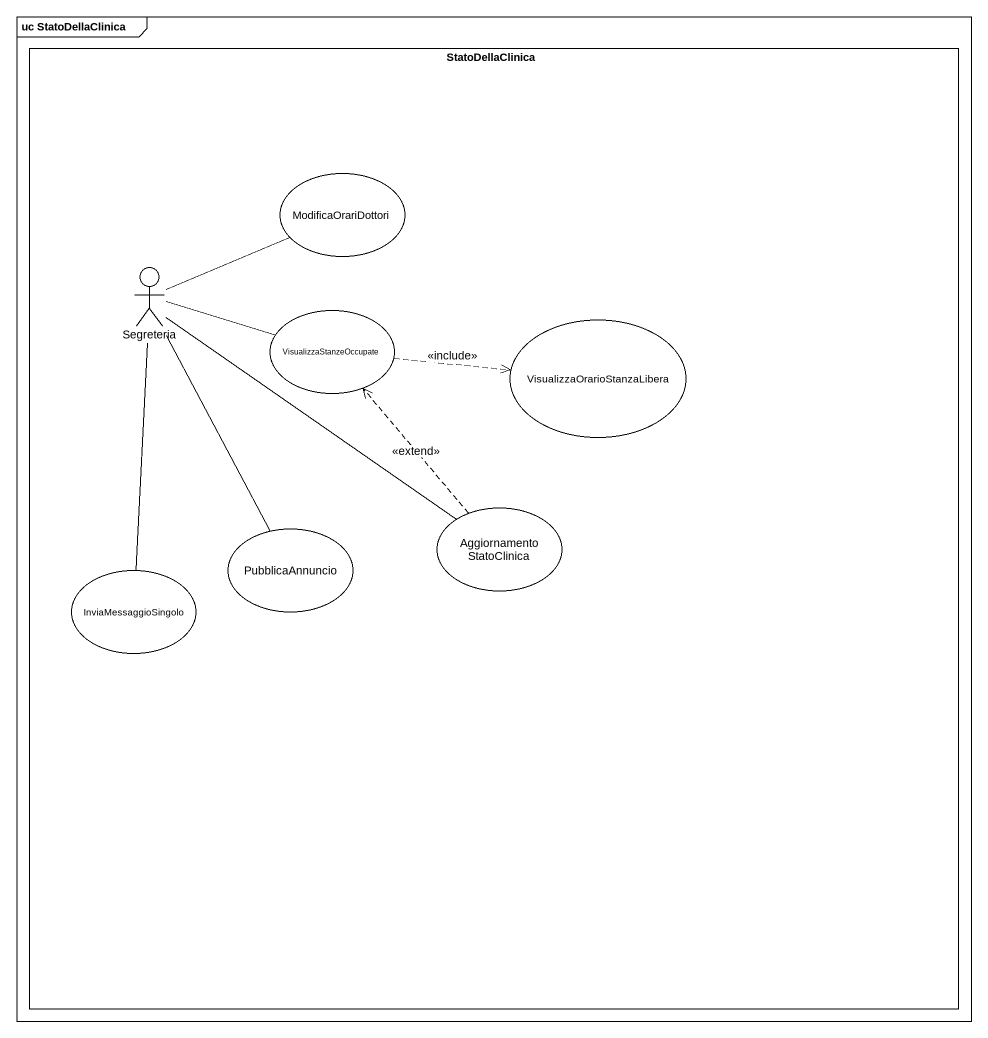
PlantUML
@startuml
mainframe uc StatoDellaClinica
rectangle StatoDellaClinica {
  usecase ModificaOrariDottori
  actor Segreteria
  usecase VisualizzaStanzeOccupate
  usecase VisualizzaOrarioStanzaLibera
  usecase AggiornamentoStatoClinica
  usecase InviaMessaggioSingolo
  usecase PubblicaAnnuncio
}
Segreteria -right- ModificaOrariDottori
Segreteria -right- VisualizzaStanzeOccupate
Segreteria -- InviaMessaggioSingolo
Segreteria -- PubblicaAnnuncio
VisualizzaStanzeOccupate .right.> VisualizzaOrarioStanzaLibera : <<include>>
AggiornamentoStatoClinica -up- Segreteria
AggiornamentoStatoClinica .up.> VisualizzaStanzeOccupate : <<extend>>
@enduml
